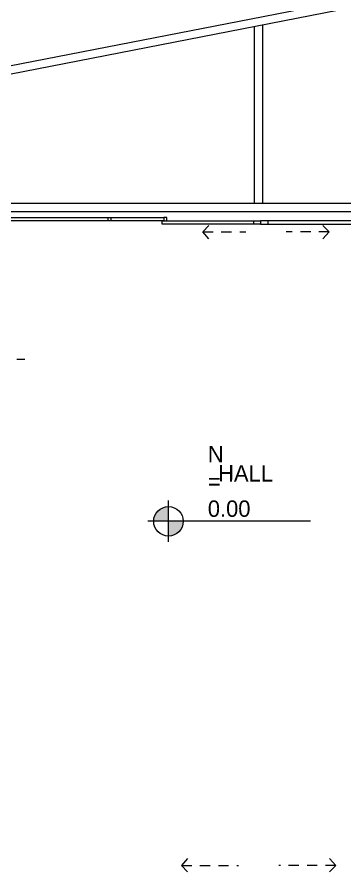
# Model space of a CAD drawing. Header units: metres. Extents: x 51 to 18146, y -212 to 18074.
# Drawn here: x 100.94 to 104.94, y 142.05 to 152.43 of the extents above; entities that cross this region are included whole.
import ezdxf

# ---------------------------------------------------------------- set-up
doc = ezdxf.new("R2010")
doc.units = ezdxf.units.M
for name, pattern in [('DASHDOT', [1, 0.5, -0.25, 0, -0.25]), ('DASHED2', [0.375, 0.25, -0.125]), ('HIDDEN2', [0.1875, 0.125, -0.0625])]:
    doc.linetypes.add(name, pattern=pattern)
doc.layers.get('0').update_dxf_attribs({"color": 250})
doc.layers.add('P0 - Paredes', color=250, linetype='Continuous', lineweight=20)
doc.layers.add('Rebars', color=252, linetype='Continuous', lineweight=5)
doc.layers.get('0').freeze()
doc.styles.add('CENTURY GOTHIC', font='GOTHIC.TTF')

# ---------------------------------------------------------------- blocks, each defined once
blk = doc.blocks.new('-EJ-')
at = {"color": 0, "linetype": 'DASHDOT'}
for p, q in [((-0.3535580161606049, 0.3535580161678808), (0.3535531956677005, -0.3535531956749764)), ((-0.3535549146308767, -0.3535549146345147), (0.3535535659266316, 0.3535535659302695))]:
    blk.add_line(p, q, dxfattribs=at)
blk = doc.blocks.new('FD')
at = {"layer": 'Rebars', "color": 9, "linetype": 'DASHED2', "true_color": 0xc7c8ca}
for p, q in [((0.0950327545790965, 0.1401815225664132), (0.0950327542464397, 0.1423448654837512)), ((0.095132754578724, 0.140181522583177), (0.095132754244903, 0.1423643967337512))]:
    blk.add_line(p, q, dxfattribs=at)
blk.add_lwpolyline([(0.0982827539743189, 0.1430815205774807), (0.101332754578561, 0.1400815236117297), (0.08303275458288, 0.1400815205774807), (0.0860827539773341, 0.1440815205774807), (0.0918827542103277, 0.1418315205774807), (0.0982827539743189, 0.1430815205774807)], dxfattribs=at)
blk.add_lwpolyline([(0.098250200923419, 0.1429732730608039), (0.101088483005125, 0.1401815235703789), (0.0832347585601997, 0.1401815206106358), (0.086116684848213, 0.1439610968228035), (0.0918735446417154, 0.1417278323355668)], close=True, dxfattribs=at)

msp = doc.modelspace()

# ---------------------------------------------------------------- hatches: boundary and pattern name
at = {"layer": 'Rebars', "extrusion": (-7.7063004e-09, -5.827083e-10, 1)}
h = msp.add_hatch(color=256, dxfattribs=at)
h.dxf.hatch_style = 1
h.paths.add_polyline_path([(102.7847046189145, 146.4478919930145, 0.4142135609774149), (102.6047046499536, 146.2678919672653), (102.7847046515033, 146.2678919933423)])
h.paths.add_polyline_path([(102.9647046502665, 146.2678920231446), (102.7847046515033, 146.2678919933423), (102.784704679443, 146.0878919973656, 0.4142135597523062)])
h = msp.add_hatch(color=256, dxfattribs=at)
h.dxf.hatch_style = 1
h.paths.add_polyline_path([(102.7847058780356, 146.4478933856642, 0.4142135609774149), (102.6047059090747, 146.267893359915), (102.7847059106244, 146.267893385992)])
h.paths.add_polyline_path([(102.9647059093876, 146.2678934157944), (102.7847059106244, 146.267893385992), (102.7847059385641, 146.0878933900153, 0.4142135597523062)])

# ---------------------------------------------------------------- linework, layer by layer
at = {"layer": 'Rebars', "color": 4}
for p, q in [((100.7971493055685, 149.9765389336205), (102.7289493147893, 149.9765403189218)), ((102.044523055701, 149.9765395375475), (102.044523055701, 149.9365395403191)), ((102.0826230556951, 149.9765384627863), (102.0826230556951, 149.9365384655281)), ((102.7289493147893, 149.9365408301806), (100.7971493241949, 149.9365402231073)), ((103.8201480556116, 149.9365376145824), (103.8201480556116, 149.8965376173242)), ((103.9979480556086, 149.9365385471567), (103.9979480556086, 149.8965385498985))]:
    msp.add_line(p, q, dxfattribs=at)
at = {"layer": 'Rebars', "linetype": 'HIDDEN2'}
for p, q in [((103.2035077639086, 149.8039556324935, -9.14958623e-08), (103.7285077552958, 149.8039557069993, -9.14958623e-08)), ((104.7447107004211, 149.8039542398437, -9.14958623e-08), (104.219710709034, 149.8039543143495, -9.14958623e-08)), ((102.9434482373161, 142.0636246996975), (103.6384482286884, 142.0636246251917)), ((104.8246524328007, 142.0636246996975), (104.1296524414284, 142.0636246251917))]:
    msp.add_line(p, q, dxfattribs=at)
at = {"layer": 'Rebars'}
for p, q in [((102.7847046915428, 146.0158919967398), (102.7847046123729, 146.5198919973656)), ((104.5178956277207, 146.2678921237275, 8.4371079e-09), (102.5327046539769, 146.2678919579371, -1.9419877e-09)), ((104.5178968868418, 146.2678935163772, 8.4371079e-09), (102.532705913098, 146.2678933505869, -1.9419877e-09))]:
    msp.add_line(p, q, dxfattribs=at)
at = {"layer": 'Rebars', "color": 4}
for points in [[(102.7670480556623, 149.976538926272), (102.7289480593935, 149.976538926272), (102.7289480519429, 149.9365389308914), (102.7670480537997, 149.9365389271661)], [(102.709049311073, 149.9365382280505), (103.9090493147237, 149.9365399339354), (103.9090493147237, 149.8965384912944), (102.7090493185235, 149.8965365991449)], [(105.1090480592684, 149.9365386030659), (103.9090480556027, 149.9365385412857), (103.9090480556027, 149.8965370986446), (105.1090480518178, 149.8965369741305)]]:
    msp.add_lwpolyline(points, close=True, dxfattribs=at)
at = {"layer": 'Rebars', "linetype": 'HIDDEN2'}
for points in [[(103.2790319905592, 149.7154624809182), (103.2035077585591, 149.8039556399441), (103.2790319906784, 149.8802430958009)], [(104.6691864737705, 149.7154610882684), (104.7447107057706, 149.8039542472943), (104.6691864736662, 149.8802417031511)], [(103.0189724639518, 142.1521178513026), (102.9434482319517, 142.0636246922469), (103.0189724640711, 141.9873372363901)], [(104.7491282061649, 142.1521178513026), (104.8246524381651, 142.0636246922469), (104.7491282060458, 141.9873372363901)]]:
    msp.add_lwpolyline(points, dxfattribs=at)
at = {"layer": 'Rebars'}
for centre in [(102.7847046542899, 146.2678919970676), (102.7847059134109, 146.2678933897173)]:
    msp.add_circle(centre, 0.1799999999913016, dxfattribs=at)

# ---------------------------------------------------------------- block references
at = {"layer": 'P0 - Paredes', "color": 85, "true_color": 0x58ba48, "xscale": 999.9999999516758, "yscale": 999.9999999516758, "zscale": 999.9999999516758}
msp.add_blockref('FD', (8.801294478492286, 9.965017946825043), dxfattribs=at)
at = {"layer": 'Rebars', "transparency": 33554687, "xscale": 0.9999999999516759, "yscale": 0.9999999999516759, "zscale": 0.9999999999516759, "rotation": 315.0000088044914}
for p in [(100.6840480864928, 148.2465383759126), (100.6840493456139, 148.2465397685623)]:
    msp.add_blockref('-EJ-', p, dxfattribs=at)

# ---------------------------------------------------------------- texts
at = {"layer": 'Rebars', "extrusion": (-7.7063004e-09, -5.827083e-10, 1), "char_height": 0.1999999999903352, "attachment_point": 7, "text_direction": (0.9999999999999879, 1.554622329e-07, 7.7063005e-09), "style": 'CENTURY GOTHIC'}
for insert in [(103.2647948873625, 146.3193435459718, 4.4688153e-09), (103.2647961464836, 146.3193449386215, 4.4688153e-09)]:
    msp.add_mtext_dynamic_manual_height_columns('N = 0.00', width=0.0033398522426317, gutter_width=0.002999999999855, heights=[0], dxfattribs=dict(at, insert=insert))
at = {"layer": 'Rebars', "char_height": 0.1999999999903352, "attachment_point": 2, "rotation": 359.83382231189404, "style": 'CENTURY GOTHIC'}
for insert in [(103.7255752372429, 146.9527344177648, 1.49709089e-08), (103.725576496364, 146.9527358104145, 1.49709089e-08)]:
    msp.add_mtext_dynamic_manual_height_columns('HALL', width=0.0001999999999903, gutter_width=0.002999999999855, heights=[4.66010891312e-05], dxfattribs=dict(at, insert=insert))

doc.saveas('drawing.dxf')
